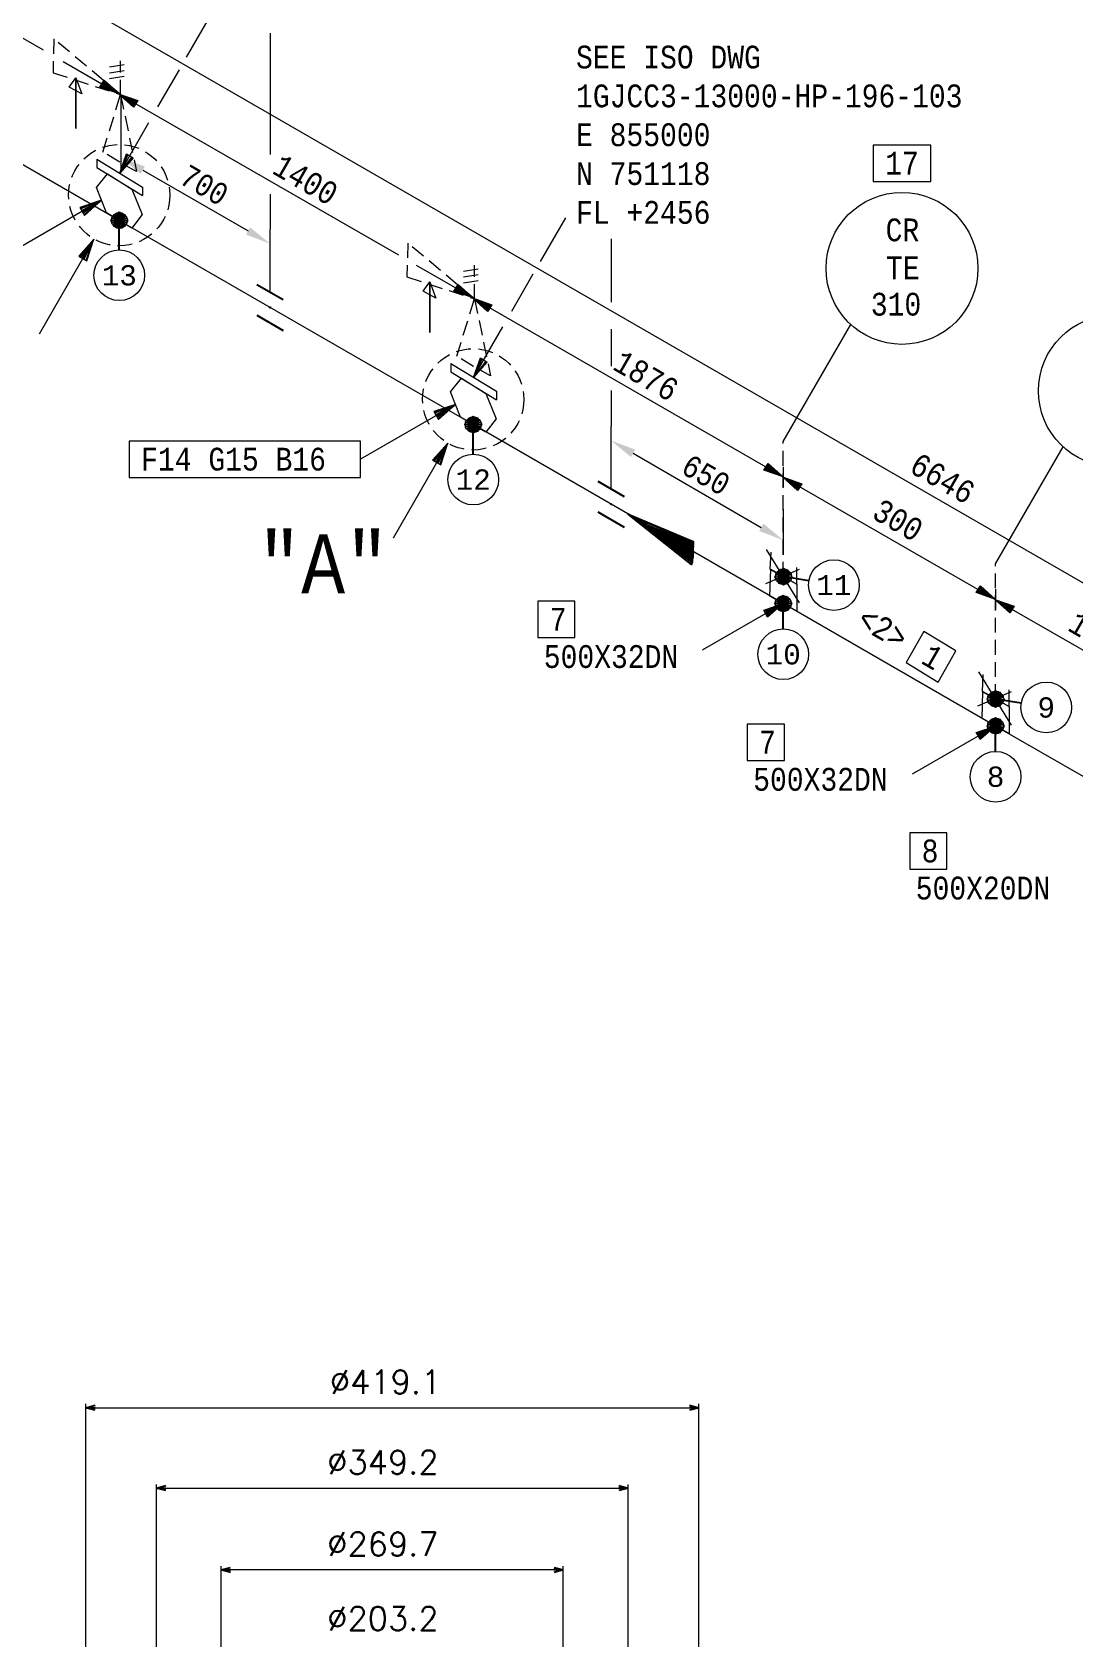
# Model space of a CAD drawing. Extents: x 0 to 841, y 0 to 594.
# Drawn here: x 289 to 412.4, y 285.6 to 475.8 of the extents above; entities that cross this region are included whole.
import ezdxf
from ezdxf.enums import TextEntityAlignment as Align

# ---------------------------------------------------------------- set-up
doc = ezdxf.new("R2010")
doc.units = 0
doc.header["$LTSCALE"] = 7
doc.header["$MEASUREMENT"] = 0
doc.linetypes.add('HIDDEN', pattern=[0.375, 0.25, -0.125])
doc.layers.get('0').update_dxf_attribs({"lineweight": 9})
for name, color, linetype, lineweight in [('1', 7, 'Continuous', 9), ('3', 7, 'Continuous', 9), ('BP2_SRV INLET LWN FLANGE DETAIL_REV.0$0$AM_5', 3, 'Continuous', 15), ('T-TEXT1', 7, 'Continuous', 9)]:
    doc.layers.add(name, color=color, linetype=linetype, lineweight=lineweight)
for name, color, linetype in [('2', 2, 'Continuous'), ('FAB', 2, 'Continuous'), ('SH', 4, 'Continuous'), ('SUPT', 4, 'Continuous')]:
    doc.layers.add(name, color=color, linetype=linetype)
doc.styles.add('BP2_SRV INLET LWN FLANGE DETAIL_REV.0$0$ROMANS', font='romans.shx', dxfattribs={"bigfont": 'whgtxt.shx'})
doc.styles.add('MARKING', font='monotxt.shx', dxfattribs={"width": 0.85, "height": 2.6})
doc.styles.get("Standard").update_dxf_attribs({"font": 'txt.shx'})
doc.styles.add('TXT', font='monotxt.shx')
doc.dimstyles.get("Standard").update_dxf_attribs({"dimtxt": 0.18, "dimasz": 0.18, "dimexe": 0.18, "dimexo": 0.0625, "dimgap": 0.09, "dimtad": 0, "dimtih": 1, "dimtoh": 1, "dimdec": 4, "dimzin": 0, "dimdsep": 46, "dimtxsty": 'Standard', "dimcen": 0.09, "dimadec": 0, "dimazin": 0, "dimtfac": 1, "dimtdec": 4, "dimtofl": 0, "dimtmove": 0, "dimatfit": 0, "dimfxl": 1, "dimtolj": 1, "dimtzin": 0, "dimarcsym": 0})

# ---------------------------------------------------------------- blocks, each defined once
blk = doc.blocks.new('ARO_E1')
at = {"layer": '2', "color": 2, "linetype": 'Continuous'}
blk.add_lwpolyline([(-1.075, -0.6125), (-1.2375, -0.4875), (0, 0), (-0.925, -0.7), (-1.2125, -0.5125), (-0.1, -0.0625), (-0.925, -0.7), (-1.2, -0.525), (-0.225, -0.1125), (-0.9375, -0.675), (-1.175, -0.5375), (-0.325, -0.175), (-0.975, -0.6625), (-1.15, -0.5625), (-0.4125, -0.225), (-0.9875, -0.6625), (-1.1375, -0.55), (-0.525, -0.3), (-1, -0.6375), (-1.1, -0.575), (-0.625, -0.35), (-1.0375, -0.625), (-1.0875, -0.5875), (-0.725, -0.425), (-1.05, -0.6125), (-1.075, -0.6125), (0, 0)], dxfattribs=at)
blk = doc.blocks.new('ARO_U1')
at = {"layer": '2', "color": 2, "linetype": 'Continuous', "xscale": 0.9999990990353698, "yscale": 0.9999990990353698, "rotation": 59.99997019629861}
blk.add_blockref('ARO_E1', (0, 0), dxfattribs=at)
blk = doc.blocks.new('L2')
at = {"layer": 'SH', "color": 4}
for p, q in [((-1.56, 2.72), (1.56, 0.92)), ((-1.56, -0.92), (1.56, -2.72))]:
    blk.add_line(p, q, dxfattribs=at)
at = {"layer": 'SUPT', "lineweight": 0}
blk.add_circle((0, 0), 0.0769, dxfattribs=at)
blk = doc.blocks.new('*D13')
at = {"color": 4, "linetype": 'Continuous', "lineweight": 0}
for p, q in [((357.56, 421.67), (357.56, 429.11)), ((360.16, 425.88), (375.35, 417.1)), ((377.95, 419.28), (377.95, 413.87))]:
    blk.add_line(p, q, dxfattribs=at)
for points in [[(360.41, 426.31), (359.91, 425.44), (357.56, 427.38)], [(375.6, 417.54), (375.1, 416.67), (377.95, 415.6)]]:
    blk.add_solid(points, dxfattribs=at)
at = {"layer": 'Defpoints', "color": 0, "linetype": 'Continuous', "lineweight": 0}
for p in [(357.56, 421.67), (377.95, 419.28), (377.95, 415.6)]:
    blk.add_point(p, dxfattribs=at)
at = {"color": 4, "linetype": 'Continuous', "lineweight": 0, "insert": (368.8, 423.31), "char_height": 2.6, "attachment_point": 5, "rotation": 330, "style": 'MARKING'}
blk.add_mtext('\\A1;650', dxfattribs=at)

msp = doc.modelspace()

# ---------------------------------------------------------------- linework, layer by layer
at = {"color": 4, "linetype": 'Continuous', "lineweight": 0}
for p, q in [((299.46, 468.21), (299.46, 459.18)), ((302.06, 459.42), (314.55, 452.21)), ((317.14, 444.98), (317.14, 452.44))]:
    msp.add_line(p, q, dxfattribs=at)
at = {"color": 0, "linetype": 'ByBlock', "lineweight": -2}
for p, q in [((295.33, 312.85), (296.43, 313.14)), ((296.43, 312.56), (295.33, 312.85)), ((295.33, 312.85), (296.43, 312.85)), ((366.83, 313.14), (367.93, 312.85)), ((367.93, 312.85), (366.83, 312.56)), ((367.93, 312.85), (366.83, 312.85)), ((303.69, 303.33), (304.79, 303.63)), ((304.79, 303.04), (303.69, 303.33)), ((303.69, 303.33), (304.79, 303.33)), ((358.47, 303.63), (359.57, 303.33)), ((359.57, 303.33), (358.47, 303.04)), ((359.57, 303.33), (358.47, 303.33)), ((311.37, 293.63), (312.47, 293.93)), ((312.47, 293.34), (311.37, 293.63)), ((311.37, 293.63), (312.47, 293.63)), ((350.79, 293.93), (351.89, 293.63)), ((351.89, 293.63), (350.79, 293.34)), ((351.89, 293.63), (350.79, 293.63))]:
    msp.add_line(p, q, dxfattribs=at)
at = {"color": 4, "linetype": 'Continuous', "lineweight": 0}
for points in [[(302.31, 459.85), (301.81, 458.98), (299.46, 460.92)], [(314.8, 452.64), (314.3, 451.78), (317.14, 450.71)]]:
    msp.add_solid(points, dxfattribs=at)
at = {"layer": '1', "color": 1, "linetype": 'Continuous', "lineweight": 0}
for p, q in [((299.28, 453.46), (261.12, 475.45)), ((341.22, 429.28), (299.28, 453.46)), ((377.95, 408.08), (341.22, 429.28)), ((403.11, 393.58), (377.95, 408.08)), ((424.25, 381.38), (403.11, 393.58))]:
    msp.add_line(p, q, dxfattribs=at)
at = {"layer": '1', "color": 2, "linetype": 'Continuous', "lineweight": 0}
for points in [[(295.16, 454.06), (297.18, 455.86), (294.61, 455.01), (295.16, 454.06)], [(295.11, 454.16), (297.18, 455.86), (294.66, 454.92)], [(295, 454.35), (297.18, 455.86), (294.72, 454.83)], [(294.94, 454.45), (297.18, 455.86), (294.83, 454.63)], [(295.43, 448.69), (296.28, 451.26), (294.48, 449.24), (295.43, 448.69)], [(295.34, 448.75), (296.28, 451.26), (294.57, 449.19)], [(295.14, 448.86), (296.28, 451.26), (294.67, 449.13)], [(295.04, 448.91), (296.28, 451.26), (294.86, 449.02)], [(337.1, 429.87), (339.12, 431.67), (336.55, 430.82), (337.1, 429.87)], [(337.04, 429.97), (339.12, 431.67), (336.6, 430.74)], [(336.93, 430.16), (339.12, 431.67), (336.65, 430.64)], [(336.87, 430.26), (339.12, 431.67), (336.76, 430.45)], [(337.37, 424.51), (338.22, 427.08), (336.41, 425.06), (337.37, 424.51)], [(337.27, 424.56), (338.22, 427.08), (336.5, 425.01)], [(337.07, 424.68), (338.22, 427.08), (336.6, 424.95)], [(336.98, 424.73), (338.22, 427.08), (336.79, 424.84)]]:
    msp.add_lwpolyline(points, dxfattribs=at)
at = {"layer": '3', "color": 2, "linetype": 'Continuous', "lineweight": 0}
for p, q in [((253.32, 502.85), (541.7, 336.63)), ((261.02, 490.45), (290.26, 473.65)), ((292.63, 472.28), (299.28, 468.46)), ((299.18, 468.46), (332.35, 449.38)), ((334.46, 448.17), (341.22, 444.28)), ((341.12, 444.28), (377.95, 423.08)), ((377.95, 424.28), (377.95, 421.88)), ((377.85, 423.08), (403.11, 408.58)), ((403.11, 409.78), (403.11, 407.38)), ((403.01, 408.58), (424.25, 396.38))]:
    msp.add_line(p, q, dxfattribs=at)
at = {"layer": '3', "color": 2, "linetype": 'HIDDEN', "lineweight": 0}
for p, q in [((291.53, 474.96), (291.43, 470.96)), ((299.43, 468.36), (291.53, 474.96)), ((291.43, 470.96), (299.43, 468.36)), ((297.33, 461.56), (299.43, 468.36)), ((299.43, 468.36), (301.33, 459.26)), ((299.33, 460.36), (297.33, 461.56)), ((301.33, 459.26), (299.33, 460.36)), ((333.47, 450.77), (333.37, 446.77)), ((341.37, 444.17), (333.47, 450.77)), ((333.37, 446.77), (341.37, 444.17)), ((339.27, 437.37), (341.37, 444.17)), ((341.37, 444.17), (343.27, 435.07)), ((341.27, 436.17), (339.27, 437.37)), ((343.27, 435.07), (341.27, 436.17))]:
    msp.add_line(p, q, dxfattribs=at)
at = {"layer": '3', "color": 2, "linetype": 'Continuous', "lineweight": 0}
for points in [[(297.48, 470.06), (299.28, 468.46), (296.98, 469.26), (297.48, 470.06)], [(297.49, 470.06), (299.29, 468.46), (296.99, 469.26), (297.49, 470.06)], [(297.38, 469.96), (299.28, 468.46), (297.08, 469.36)], [(297.38, 469.86), (299.28, 468.46), (297.08, 469.46)], [(297.39, 469.96), (299.29, 468.46), (297.09, 469.36)], [(297.39, 469.86), (299.29, 468.46), (297.09, 469.46)], [(297.28, 469.76), (299.28, 468.46), (297.18, 469.56)], [(297.29, 469.76), (299.29, 468.46), (297.19, 469.56)], [(300.98, 466.86), (299.18, 468.46), (301.48, 467.66), (300.98, 466.86)], [(301.08, 466.96), (299.18, 468.46), (301.38, 467.56)], [(301.08, 467.06), (299.18, 468.46), (301.38, 467.46)], [(301.18, 467.16), (299.18, 468.46), (301.28, 467.36)], [(388.62, 458.08), (395.42, 458.08), (395.42, 462.38), (388.62, 462.38), (388.62, 458.08)], [(300.93, 460.86), (299.33, 459.06), (300.13, 461.36), (300.93, 460.86)], [(300.83, 460.96), (299.33, 459.06), (300.23, 461.26)], [(300.73, 460.96), (299.33, 459.06), (300.33, 461.26)], [(339.42, 445.88), (341.22, 444.28), (338.92, 445.08), (339.42, 445.88)], [(339.32, 445.78), (341.22, 444.28), (339.02, 445.18)], [(339.32, 445.68), (341.22, 444.28), (339.02, 445.28)], [(339.22, 445.58), (341.22, 444.28), (339.12, 445.38)], [(342.92, 442.68), (341.12, 444.28), (343.42, 443.48), (342.92, 442.68)], [(343.02, 442.78), (341.12, 444.28), (343.32, 443.38)], [(343.02, 442.88), (341.12, 444.28), (343.32, 443.28)], [(343.12, 442.98), (341.12, 444.28), (343.22, 443.18)], [(342.87, 436.67), (341.27, 434.87), (342.07, 437.17), (342.87, 436.67)], [(342.77, 436.77), (341.27, 434.87), (342.17, 437.07)], [(342.67, 436.77), (341.27, 434.87), (342.27, 437.07)], [(300.46, 423.02), (327.86, 423.02), (327.86, 427.32), (300.46, 427.32), (300.46, 423.02)], [(376.15, 424.68), (377.95, 423.08), (375.65, 423.88), (376.15, 424.68)], [(376.05, 424.58), (377.95, 423.08), (375.75, 423.98)], [(376.05, 424.48), (377.95, 423.08), (375.75, 424.08)], [(375.95, 424.38), (377.95, 423.08), (375.85, 424.18)], [(379.65, 421.48), (377.85, 423.08), (380.15, 422.28), (379.65, 421.48)], [(379.75, 421.58), (377.85, 423.08), (380.05, 422.18)], [(379.75, 421.68), (377.85, 423.08), (380.05, 422.08)], [(379.85, 421.78), (377.85, 423.08), (379.95, 421.98)], [(401.31, 410.18), (403.11, 408.58), (400.81, 409.38), (401.31, 410.18)], [(401.21, 410.08), (403.11, 408.58), (400.91, 409.48)], [(401.21, 409.98), (403.11, 408.58), (400.91, 409.58)], [(401.11, 409.88), (403.11, 408.58), (401.01, 409.68)], [(348.87, 404.05), (353.27, 404.05), (353.27, 408.35), (348.87, 408.35), (348.87, 404.05)], [(375.66, 407.32), (377.95, 408.08), (376.1, 406.49), (375.66, 407.32)], [(375.7, 407.19), (377.95, 408.08), (376.07, 406.63)], [(375.78, 407.14), (377.95, 408.08), (375.98, 406.68)], [(375.82, 407), (377.95, 408.08), (375.94, 406.81)], [(404.81, 406.98), (403.01, 408.58), (405.31, 407.78), (404.81, 406.98)], [(404.91, 407.08), (403.01, 408.58), (405.21, 407.68)], [(404.91, 407.18), (403.01, 408.58), (405.21, 407.58)], [(405.01, 407.28), (403.01, 408.58), (405.11, 407.48)], [(392.51, 401.09), (396.31, 398.79), (398.41, 402.49), (394.61, 404.79), (392.51, 401.09)], [(373.68, 389.5), (378.08, 389.5), (378.08, 393.8), (373.68, 393.8), (373.68, 389.5)], [(400.82, 392.82), (403.11, 393.58), (401.27, 391.99), (400.82, 392.82)], [(400.86, 392.69), (403.11, 393.58), (401.23, 392.13)], [(400.95, 392.64), (403.11, 393.58), (401.14, 392.18)], [(400.98, 392.5), (403.11, 393.58), (401.11, 392.31)], [(392.94, 376.63), (397.34, 376.63), (397.34, 380.93), (392.94, 380.93), (392.94, 376.63)]]:
    msp.add_lwpolyline(points, dxfattribs=at)
at = {"layer": '3', "color": 2, "linetype": 'HIDDEN', "lineweight": 0}
for centre in [(299.28, 456.46), (341.22, 432.27)]:
    msp.add_circle(centre, 6, dxfattribs=at)
at = {"layer": '3', "color": 2, "linetype": 'Continuous', "lineweight": 0}
for centre in [(392.02, 447.78), (417.19, 433.28)]:
    msp.add_circle(centre, 9, dxfattribs=at)
at = {"layer": 'BP2_SRV INLET LWN FLANGE DETAIL_REV.0$0$AM_5', "color": 4}
for p, q in [((295.33, 272.36), (295.33, 313.29)), ((296.43, 312.85), (366.83, 312.85)), ((367.93, 264.01), (367.93, 313.29)), ((303.69, 271.33), (303.69, 303.77)), ((304.79, 303.33), (358.47, 303.33)), ((359.57, 271.33), (359.57, 303.77)), ((311.37, 267.09), (311.37, 294.07)), ((350.79, 293.63), (312.47, 293.63)), ((351.89, 267.09), (351.89, 294.07))]:
    msp.add_line(p, q, dxfattribs=at)
at = {"layer": 'FAB', "lineweight": 0}
for p, q in [((307.26, 472.79), (310.24, 477.95)), ((303.86, 466.91), (306.4, 471.3)), ((299.33, 459.06), (302.79, 465.04)), ((297.18, 455.86), (285.93, 449.36)), ((349.19, 448.61), (352.18, 453.77)), ((296.28, 451.26), (289.78, 440)), ((345.8, 442.72), (348.33, 447.12)), ((341.27, 434.87), (344.72, 440.86)), ((339.12, 431.67), (327.86, 425.17)), ((338.22, 427.08), (331.72, 415.82)), ((377.95, 408.08), (368.36, 402.55)), ((403.11, 393.58), (393.22, 387.87))]:
    msp.add_line(p, q, dxfattribs=at)
at = {"layer": 'FAB', "linetype": 'Continuous', "lineweight": 0}
for p, q in [((296.63, 460.71), (296.63, 459.71)), ((296.63, 460.71), (302.03, 457.41)), ((296.63, 459.71), (302.03, 456.41)), ((302.03, 457.41), (302.03, 456.41)), ((377.95, 427.28), (385.95, 441.14)), ((338.57, 436.52), (338.57, 435.52)), ((338.57, 436.52), (343.97, 433.23)), ((338.57, 435.52), (343.97, 432.23)), ((343.97, 433.23), (343.97, 432.23)), ((403.11, 412.78), (411.11, 426.64))]:
    msp.add_line(p, q, dxfattribs=at)
at = {"layer": 'FAB'}
for p, q in [((299.28, 449.96), (299.28, 453.46)), ((341.22, 425.77), (341.22, 429.27)), ((380.99, 410.77), (377.95, 411.28)), ((377.95, 405.08), (377.95, 408.08)), ((406.15, 396.28), (403.11, 396.78)), ((403.11, 390.58), (403.11, 393.58))]:
    msp.add_line(p, q, dxfattribs=at)
at = {"layer": 'FAB', "color": 2, "linetype": 'Continuous', "lineweight": 0}
for centre in [(299.28, 446.96), (341.22, 422.77), (383.95, 410.28), (377.95, 402.08), (409.11, 395.78), (403.11, 387.58)]:
    msp.add_circle(centre, 3, dxfattribs=at)
at = {"layer": 'SUPT', "lineweight": 0}
for p, q in [((317.14, 475.62), (317.14, 461.28)), ((317.14, 456.59), (317.14, 452.46)), ((357.56, 451.3), (357.56, 443.79)), ((357.56, 440.57), (357.56, 436.22)), ((357.56, 433.31), (357.56, 429.11))]:
    msp.add_line(p, q, dxfattribs=at)
at = {"layer": 'T-TEXT1', "color": 2, "linetype": 'HIDDEN', "lineweight": 0}
for p, q in [((298.13, 471.66), (300.63, 472.06)), ((299.43, 468.36), (299.43, 472.36)), ((298.13, 470.96), (300.63, 471.36)), ((298.13, 470.26), (300.63, 470.66)), ((340.07, 447.47), (342.57, 447.87)), ((340.07, 446.77), (342.57, 447.17)), ((341.37, 444.17), (341.37, 448.17)), ((340.07, 446.07), (342.57, 446.47)), ((377.95, 411.28), (377.95, 427.28)), ((403.11, 396.78), (403.11, 412.78))]:
    msp.add_line(p, q, dxfattribs=at)
at = {"layer": 'T-TEXT1', "color": 2, "linetype": 'Continuous', "lineweight": 0}
for p, q in [((379.87, 408.17), (375.97, 414.47)), ((375.87, 410.47), (379.87, 412.17)), ((405.01, 393.68), (401.11, 399.98)), ((401.01, 395.98), (405.01, 397.68))]:
    msp.add_line(p, q, dxfattribs=at)
for points in [[(294.13, 464.36), (294.13, 470.36), (294.83, 468.46), (293.33, 469.26), (294.13, 470.36), (294.13, 464.36)], [(299.28, 453.46), (297.78, 454.36), (296.58, 457.36), (297.88, 458.96), (300.78, 457.16), (301.98, 454.16), (300.78, 452.56), (299.28, 453.46)], [(299.28, 454.46), (299.48, 454.36), (299.58, 454.36), (299.78, 454.26), (299.88, 454.16), (299.98, 454.06), (300.08, 453.96), (300.18, 453.76), (300.18, 453.66), (300.28, 453.46), (300.18, 453.26), (300.18, 453.16), (300.08, 452.96), (299.98, 452.86), (299.88, 452.76), (299.78, 452.66), (299.58, 452.56), (299.48, 452.56), (299.28, 452.56), (299.08, 452.56), (298.98, 452.56), (298.78, 452.66), (298.68, 452.76), (298.58, 452.86), (298.48, 452.96), (298.38, 453.16), (298.38, 453.26), (298.38, 453.46), (298.38, 453.66), (298.38, 453.76), (298.48, 453.96), (298.58, 454.06), (298.68, 454.16), (298.78, 454.26), (298.98, 454.36), (299.08, 454.36), (299.28, 454.46), (299.28, 454.46), (299.48, 454.36), (299.28, 452.46), (299.08, 452.56), (299.28, 454.46), (299.48, 454.36), (299.58, 454.36), (299.08, 452.56), (298.98, 452.56), (299.48, 454.36), (299.58, 454.36), (299.78, 454.26), (298.98, 452.56), (298.78, 452.66), (299.58, 454.36), (299.78, 454.26), (299.88, 454.16), (298.78, 452.66), (298.68, 452.76), (299.78, 454.26), (299.88, 454.16), (299.98, 454.06), (298.68, 452.76), (298.58, 452.86), (299.88, 454.16), (299.98, 454.06), (300.08, 453.96), (298.58, 452.86), (298.48, 452.96), (299.98, 454.06), (300.08, 453.96), (300.18, 453.76), (298.48, 452.96), (298.38, 453.16), (300.08, 453.96), (300.18, 453.76), (300.18, 453.66), (298.38, 453.16), (298.38, 453.26), (300.18, 453.76), (300.18, 453.66), (300.28, 453.46), (298.38, 453.26), (298.28, 453.46), (300.18, 453.66), (300.28, 453.46), (300.18, 453.26), (298.28, 453.46), (298.38, 453.66), (300.28, 453.46), (300.18, 453.26), (300.18, 453.16), (298.38, 453.66), (298.38, 453.76), (300.18, 453.26), (300.18, 453.16), (300.08, 452.96), (298.38, 453.76), (298.48, 453.96), (300.18, 453.16)], [(300.18, 453.16), (300.08, 452.96), (299.98, 452.86), (298.48, 453.96), (298.58, 454.06), (300.08, 452.96), (299.98, 452.86), (299.88, 452.76), (298.58, 454.06), (298.68, 454.16), (299.98, 452.86), (299.88, 452.76), (299.78, 452.66), (298.68, 454.16), (298.78, 454.26), (299.88, 452.76), (299.78, 452.66), (299.58, 452.56), (298.78, 454.26), (298.98, 454.36), (299.78, 452.66), (299.58, 452.56), (299.48, 452.56), (298.98, 454.36), (299.08, 454.36), (299.58, 452.56), (299.48, 452.56), (299.28, 452.46), (299.08, 454.36), (299.28, 454.46), (299.48, 452.56)], [(336.07, 440.17), (336.07, 446.17), (336.77, 444.27), (335.27, 445.07), (336.07, 446.17), (336.07, 440.17)], [(341.22, 429.27), (339.72, 430.17), (338.52, 433.17), (339.82, 434.77), (342.72, 432.97), (343.92, 429.97), (342.72, 428.37), (341.22, 429.27)], [(341.22, 430.28), (341.42, 430.18), (341.52, 430.18), (341.72, 430.08), (341.82, 429.98), (341.92, 429.88), (342.02, 429.78), (342.12, 429.58), (342.12, 429.48), (342.22, 429.28), (342.12, 429.08), (342.12, 428.98), (342.02, 428.78), (341.92, 428.68), (341.82, 428.58), (341.72, 428.48), (341.52, 428.38), (341.42, 428.38), (341.22, 428.38), (341.02, 428.38), (340.92, 428.38), (340.72, 428.48), (340.62, 428.58), (340.52, 428.68), (340.42, 428.78), (340.32, 428.98), (340.32, 429.08), (340.32, 429.28), (340.32, 429.48), (340.32, 429.58), (340.42, 429.78), (340.52, 429.88), (340.62, 429.98), (340.72, 430.08), (340.92, 430.18), (341.02, 430.18), (341.22, 430.28), (341.22, 430.28), (341.42, 430.18), (341.22, 428.28), (341.02, 428.38), (341.22, 430.28), (341.42, 430.18), (341.52, 430.18), (341.02, 428.38), (340.92, 428.38), (341.42, 430.18), (341.52, 430.18), (341.72, 430.08), (340.92, 428.38), (340.72, 428.48), (341.52, 430.18), (341.72, 430.08), (341.82, 429.98), (340.72, 428.48), (340.62, 428.58), (341.72, 430.08), (341.82, 429.98), (341.92, 429.88), (340.62, 428.58), (340.52, 428.68), (341.82, 429.98), (341.92, 429.88), (342.02, 429.78), (340.52, 428.68), (340.42, 428.78), (341.92, 429.88), (342.02, 429.78), (342.12, 429.58), (340.42, 428.78), (340.32, 428.98), (342.02, 429.78), (342.12, 429.58), (342.12, 429.48), (340.32, 428.98), (340.32, 429.08), (342.12, 429.58), (342.12, 429.48), (342.22, 429.28), (340.32, 429.08), (340.22, 429.28), (342.12, 429.48), (342.22, 429.28), (342.12, 429.08), (340.22, 429.28), (340.32, 429.48), (342.22, 429.28), (342.12, 429.08), (342.12, 428.98), (340.32, 429.48), (340.32, 429.58), (342.12, 429.08), (342.12, 428.98), (342.02, 428.78), (340.32, 429.58), (340.42, 429.78), (342.12, 428.98)], [(342.12, 428.98), (342.02, 428.78), (341.92, 428.68), (340.42, 429.78), (340.52, 429.88), (342.02, 428.78), (341.92, 428.68), (341.82, 428.58), (340.52, 429.88), (340.62, 429.98), (341.92, 428.68), (341.82, 428.58), (341.72, 428.48), (340.62, 429.98), (340.72, 430.08), (341.82, 428.58), (341.72, 428.48), (341.52, 428.38), (340.72, 430.08), (340.92, 430.18), (341.72, 428.48), (341.52, 428.38), (341.42, 428.38), (340.92, 430.18), (341.02, 430.18), (341.52, 428.38), (341.42, 428.38), (341.22, 428.28), (341.02, 430.18), (341.22, 430.28), (341.42, 428.38)], [(376.47, 414.17), (376.37, 412.17), (379.57, 410.37), (379.57, 412.37)], [(377.97, 408.07), (376.37, 408.97), (376.47, 412.17), (379.57, 410.37), (379.57, 407.17), (377.97, 408.07)], [(377.97, 412.27), (378.17, 412.17), (378.27, 412.17), (378.47, 412.07), (378.57, 411.97), (378.67, 411.87), (378.77, 411.77), (378.87, 411.57), (378.87, 411.47), (378.97, 411.27), (378.87, 411.07), (378.87, 410.97), (378.77, 410.77), (378.67, 410.67), (378.57, 410.57), (378.47, 410.47), (378.27, 410.37), (378.17, 410.37), (377.97, 410.37), (377.77, 410.37), (377.67, 410.37), (377.47, 410.47), (377.37, 410.57), (377.27, 410.67), (377.17, 410.77), (377.07, 410.97), (377.07, 411.07), (377.07, 411.27), (377.07, 411.47), (377.07, 411.57), (377.17, 411.77), (377.27, 411.87), (377.37, 411.97), (377.47, 412.07), (377.67, 412.17), (377.77, 412.17), (377.97, 412.27), (377.97, 412.27), (378.17, 412.17), (377.97, 410.27), (377.77, 410.37), (377.97, 412.27), (378.17, 412.17), (378.27, 412.17), (377.77, 410.37), (377.67, 410.37), (378.17, 412.17), (378.27, 412.17), (378.47, 412.07), (377.67, 410.37), (377.47, 410.47), (378.27, 412.17), (378.47, 412.07), (378.57, 411.97), (377.47, 410.47), (377.37, 410.57), (378.47, 412.07), (378.57, 411.97), (378.67, 411.87), (377.37, 410.57), (377.27, 410.67), (378.57, 411.97), (378.67, 411.87), (378.77, 411.77), (377.27, 410.67), (377.17, 410.77), (378.67, 411.87), (378.77, 411.77), (378.87, 411.57), (377.17, 410.77), (377.07, 410.97), (378.77, 411.77), (378.87, 411.57), (378.87, 411.47), (377.07, 410.97), (377.07, 411.07), (378.87, 411.57), (378.87, 411.47), (378.97, 411.27), (377.07, 411.07), (376.97, 411.27), (378.87, 411.47), (378.97, 411.27), (378.87, 411.07), (376.97, 411.27), (377.07, 411.47), (378.97, 411.27), (378.87, 411.07), (378.87, 410.97), (377.07, 411.47), (377.07, 411.57), (378.87, 411.07), (378.87, 410.97), (378.77, 410.77), (377.07, 411.57), (377.17, 411.77), (378.87, 410.97)], [(378.87, 410.97), (378.77, 410.77), (378.67, 410.67), (377.17, 411.77), (377.27, 411.87), (378.77, 410.77), (378.67, 410.67), (378.57, 410.57), (377.27, 411.87), (377.37, 411.97), (378.67, 410.67), (378.57, 410.57), (378.47, 410.47), (377.37, 411.97), (377.47, 412.07), (378.57, 410.57), (378.47, 410.47), (378.27, 410.37), (377.47, 412.07), (377.67, 412.17), (378.47, 410.47), (378.27, 410.37), (378.17, 410.37), (377.67, 412.17), (377.77, 412.17), (378.27, 410.37), (378.17, 410.37), (377.97, 410.27), (377.77, 412.17), (377.97, 412.27), (378.17, 410.37)], [(377.95, 409.08), (378.15, 408.98), (378.25, 408.98), (378.45, 408.88), (378.55, 408.78), (378.65, 408.68), (378.75, 408.58), (378.85, 408.38), (378.85, 408.28), (378.95, 408.08), (378.85, 407.88), (378.85, 407.78), (378.75, 407.58), (378.65, 407.48), (378.55, 407.38), (378.45, 407.28), (378.25, 407.18), (378.15, 407.18), (377.95, 407.18), (377.75, 407.18), (377.65, 407.18), (377.45, 407.28), (377.35, 407.38), (377.25, 407.48), (377.15, 407.58), (377.05, 407.78), (377.05, 407.88), (377.05, 408.08), (377.05, 408.28), (377.05, 408.38), (377.15, 408.58), (377.25, 408.68), (377.35, 408.78), (377.45, 408.88), (377.65, 408.98), (377.75, 408.98), (377.95, 409.08), (377.95, 409.08), (378.15, 408.98), (377.95, 407.08), (377.75, 407.18), (377.95, 409.08), (378.15, 408.98), (378.25, 408.98), (377.75, 407.18), (377.65, 407.18), (378.15, 408.98), (378.25, 408.98), (378.45, 408.88), (377.65, 407.18), (377.45, 407.28), (378.25, 408.98), (378.45, 408.88), (378.55, 408.78), (377.45, 407.28), (377.35, 407.38), (378.45, 408.88), (378.55, 408.78), (378.65, 408.68), (377.35, 407.38), (377.25, 407.48), (378.55, 408.78), (378.65, 408.68), (378.75, 408.58), (377.25, 407.48), (377.15, 407.58), (378.65, 408.68), (378.75, 408.58), (378.85, 408.38), (377.15, 407.58), (377.05, 407.78), (378.75, 408.58), (378.85, 408.38), (378.85, 408.28), (377.05, 407.78), (377.05, 407.88), (378.85, 408.38), (378.85, 408.28), (378.95, 408.08), (377.05, 407.88), (376.95, 408.08), (378.85, 408.28), (378.95, 408.08), (378.85, 407.88), (376.95, 408.08), (377.05, 408.28), (378.95, 408.08), (378.85, 407.88), (378.85, 407.78), (377.05, 408.28), (377.05, 408.38), (378.85, 407.88), (378.85, 407.78), (378.75, 407.58), (377.05, 408.38), (377.15, 408.58), (378.85, 407.78)], [(378.85, 407.78), (378.75, 407.58), (378.65, 407.48), (377.15, 408.58), (377.25, 408.68), (378.75, 407.58), (378.65, 407.48), (378.55, 407.38), (377.25, 408.68), (377.35, 408.78), (378.65, 407.48), (378.55, 407.38), (378.45, 407.28), (377.35, 408.78), (377.45, 408.88), (378.55, 407.38), (378.45, 407.28), (378.25, 407.18), (377.45, 408.88), (377.65, 408.98), (378.45, 407.28), (378.25, 407.18), (378.15, 407.18), (377.65, 408.98), (377.75, 408.98), (378.25, 407.18), (378.15, 407.18), (377.95, 407.08), (377.75, 408.98), (377.95, 409.08), (378.15, 407.18)], [(401.61, 399.68), (401.51, 397.68), (404.71, 395.88), (404.71, 397.88)], [(403.11, 393.58), (401.51, 394.48), (401.61, 397.68), (404.71, 395.88), (404.71, 392.68), (403.11, 393.58)], [(403.11, 397.78), (403.31, 397.68), (403.41, 397.68), (403.61, 397.58), (403.71, 397.48), (403.81, 397.38), (403.91, 397.28), (404.01, 397.08), (404.01, 396.98), (404.11, 396.78), (404.01, 396.58), (404.01, 396.48), (403.91, 396.28), (403.81, 396.18), (403.71, 396.08), (403.61, 395.98), (403.41, 395.88), (403.31, 395.88), (403.11, 395.88), (402.91, 395.88), (402.81, 395.88), (402.61, 395.98), (402.51, 396.08), (402.41, 396.18), (402.31, 396.28), (402.21, 396.48), (402.21, 396.58), (402.21, 396.78), (402.21, 396.98), (402.21, 397.08), (402.31, 397.28), (402.41, 397.38), (402.51, 397.48), (402.61, 397.58), (402.81, 397.68), (402.91, 397.68), (403.11, 397.78), (403.11, 397.78), (403.31, 397.68), (403.11, 395.78), (402.91, 395.88), (403.11, 397.78), (403.31, 397.68), (403.41, 397.68), (402.91, 395.88), (402.81, 395.88), (403.31, 397.68), (403.41, 397.68), (403.61, 397.58), (402.81, 395.88), (402.61, 395.98), (403.41, 397.68), (403.61, 397.58), (403.71, 397.48), (402.61, 395.98), (402.51, 396.08), (403.61, 397.58), (403.71, 397.48), (403.81, 397.38), (402.51, 396.08), (402.41, 396.18), (403.71, 397.48), (403.81, 397.38), (403.91, 397.28), (402.41, 396.18), (402.31, 396.28), (403.81, 397.38), (403.91, 397.28), (404.01, 397.08), (402.31, 396.28), (402.21, 396.48), (403.91, 397.28), (404.01, 397.08), (404.01, 396.98), (402.21, 396.48), (402.21, 396.58), (404.01, 397.08), (404.01, 396.98), (404.11, 396.78), (402.21, 396.58), (402.11, 396.78), (404.01, 396.98), (404.11, 396.78), (404.01, 396.58), (402.11, 396.78), (402.21, 396.98), (404.11, 396.78), (404.01, 396.58), (404.01, 396.48), (402.21, 396.98), (402.21, 397.08), (404.01, 396.58), (404.01, 396.48), (403.91, 396.28), (402.21, 397.08), (402.31, 397.28), (404.01, 396.48)], [(404.01, 396.48), (403.91, 396.28), (403.81, 396.18), (402.31, 397.28), (402.41, 397.38), (403.91, 396.28), (403.81, 396.18), (403.71, 396.08), (402.41, 397.38), (402.51, 397.48), (403.81, 396.18), (403.71, 396.08), (403.61, 395.98), (402.51, 397.48), (402.61, 397.58), (403.71, 396.08), (403.61, 395.98), (403.41, 395.88), (402.61, 397.58), (402.81, 397.68), (403.61, 395.98), (403.41, 395.88), (403.31, 395.88), (402.81, 397.68), (402.91, 397.68), (403.41, 395.88), (403.31, 395.88), (403.11, 395.78), (402.91, 397.68), (403.11, 397.78), (403.31, 395.88)], [(403.11, 394.58), (403.31, 394.48), (403.41, 394.48), (403.61, 394.38), (403.71, 394.28), (403.81, 394.18), (403.91, 394.08), (404.01, 393.88), (404.01, 393.78), (404.11, 393.58), (404.01, 393.38), (404.01, 393.28), (403.91, 393.08), (403.81, 392.98), (403.71, 392.88), (403.61, 392.78), (403.41, 392.68), (403.31, 392.68), (403.11, 392.68), (402.91, 392.68), (402.81, 392.68), (402.61, 392.78), (402.51, 392.88), (402.41, 392.98), (402.31, 393.08), (402.21, 393.28), (402.21, 393.38), (402.21, 393.58), (402.21, 393.78), (402.21, 393.88), (402.31, 394.08), (402.41, 394.18), (402.51, 394.28), (402.61, 394.38), (402.81, 394.48), (402.91, 394.48), (403.11, 394.58), (403.11, 394.58), (403.31, 394.48), (403.11, 392.58), (402.91, 392.68), (403.11, 394.58), (403.31, 394.48), (403.41, 394.48), (402.91, 392.68), (402.81, 392.68), (403.31, 394.48), (403.41, 394.48), (403.61, 394.38), (402.81, 392.68), (402.61, 392.78), (403.41, 394.48), (403.61, 394.38), (403.71, 394.28), (402.61, 392.78), (402.51, 392.88), (403.61, 394.38), (403.71, 394.28), (403.81, 394.18), (402.51, 392.88), (402.41, 392.98), (403.71, 394.28), (403.81, 394.18), (403.91, 394.08), (402.41, 392.98), (402.31, 393.08), (403.81, 394.18), (403.91, 394.08), (404.01, 393.88), (402.31, 393.08), (402.21, 393.28), (403.91, 394.08), (404.01, 393.88), (404.01, 393.78), (402.21, 393.28), (402.21, 393.38), (404.01, 393.88), (404.01, 393.78), (404.11, 393.58), (402.21, 393.38), (402.11, 393.58), (404.01, 393.78), (404.11, 393.58), (404.01, 393.38), (402.11, 393.58), (402.21, 393.78), (404.11, 393.58), (404.01, 393.38), (404.01, 393.28), (402.21, 393.78), (402.21, 393.88), (404.01, 393.38), (404.01, 393.28), (403.91, 393.08), (402.21, 393.88), (402.31, 394.08), (404.01, 393.28)], [(404.01, 393.28), (403.91, 393.08), (403.81, 392.98), (402.31, 394.08), (402.41, 394.18), (403.91, 393.08), (403.81, 392.98), (403.71, 392.88), (402.41, 394.18), (402.51, 394.28), (403.81, 392.98), (403.71, 392.88), (403.61, 392.78), (402.51, 394.28), (402.61, 394.38), (403.71, 392.88), (403.61, 392.78), (403.41, 392.68), (402.61, 394.38), (402.81, 394.48), (403.61, 392.78), (403.41, 392.68), (403.31, 392.68), (402.81, 394.48), (402.91, 394.48), (403.41, 392.68), (403.31, 392.68), (403.11, 392.58), (402.91, 394.48), (403.11, 394.58), (403.31, 392.68)]]:
    msp.add_lwpolyline(points, dxfattribs=at)

# ---------------------------------------------------------------- block references
at = {"layer": 'FAB', "color": 7, "linetype": 'Continuous', "xscale": -7.20000000000004, "yscale": -7.20000000000004, "zscale": 7.199999999999999, "rotation": 239.9999999999989}
msp.add_blockref('ARO_U1', (359.58, 418.68), dxfattribs=at)
at = {"layer": 'SUPT', "lineweight": 0}
for p in [(317.14, 443.16), (357.56, 419.85)]:
    msp.add_blockref('L2', p, dxfattribs=at)

# ---------------------------------------------------------------- texts
at = {"color": 4, "linetype": 'Continuous', "lineweight": 0, "insert": (309.35, 457.63), "char_height": 2.6, "attachment_point": 5, "rotation": 330, "style": 'MARKING'}
msp.add_mtext('\\A1;700', dxfattribs=at)
at = {"layer": '3', "color": 2, "linetype": 'Continuous', "lineweight": 0, "style": 'TXT', "width": 0.851861}
for s, p in [('SEE ISO DWG', (353.4, 471.46)), ('1GJCC3-13000-HP-196-103', (353.4, 466.86)), ('E 855000', (353.4, 462.26)), ('N 751118', (353.4, 457.66)), ('17', (390.03, 458.89)), ('FL +2456', (353.4, 453.06)), ('CR', (390.08, 450.99)), ('TE', (390.13, 446.49)), ('310', (388.33, 442.19)), ('F14 G15 B16', (301.87, 423.84)), ('7', (350.28, 404.86)), ('500X32DN', (349.58, 400.46)), ('7', (375.09, 390.32)), ('500X32DN', (374.39, 385.92)), ('8', (394.35, 377.44)), ('500X20DN', (393.65, 373.04))]:
    msp.add_text(s, height=2.7, dxfattribs=at).set_placement(p)
for s, p in [('1400', (317.24, 459.12)), ('1876', (357.59, 435.9)), ('6646', (392.72, 423.74)), ('300', (388.29, 418.29)), ('<2>', (386.49, 405.5)), ('150', (411.49, 404.99)), ('1', (394.12, 401.1))]:
    msp.add_text(s, height=2.7, rotation=330, dxfattribs=at).set_placement(p)
at = {"layer": 'BP2_SRV INLET LWN FLANGE DETAIL_REV.0$0$AM_5', "color": 2, "style": 'BP2_SRV INLET LWN FLANGE DETAIL_REV.0$0$ROMANS'}
for s, p in [('∅419.1', (324.23, 314.51)), ('∅349.2', (323.92, 304.99)), ('∅269.7', (323.92, 295.29)), ('∅203.2', (323.92, 286.47))]:
    msp.add_text(s, height=2.8, dxfattribs=at).set_placement(p)
at = {"layer": 'FAB', "color": 2, "linetype": 'Continuous', "lineweight": 0, "style": 'TXT'}
for s, p in [('13', (299.28, 446.96)), ('12', (341.22, 422.77)), ('11', (383.95, 410.28)), ('10', (377.95, 402.08)), ('9', (409.11, 395.78)), ('8', (403.11, 387.58))]:
    msp.add_text(s, height=2.4, dxfattribs=at).set_placement(p, align=Align.MIDDLE_CENTER)
at = {"layer": 'FAB', "color": 2, "linetype": 'Continuous', "style": 'TXT', "width": 0.857082}
msp.add_text('"A"', height=7, dxfattribs=at).set_placement((315.65, 409.28))

# ---------------------------------------------------------------- dimensions: what is measured, and where the dimension line sits
at = {"linetype": 'Continuous', "lineweight": 0}
dim = msp.add_linear_dim(base=(377.95, 415.6), p1=(357.56, 421.67), p2=(377.95, 419.28), angle=150, text='650', dimstyle='Standard', override={"dimtxt": 2.6, "dimasz": 3, "dimexe": 1.5, "dimexo": 0, "dimgap": 0.8, "dimtad": 1, "dimtih": 0, "dimdec": 0, "dimdsep": 0, "dimtxsty": 'MARKING', "dimclrd": 4, "dimclre": 4, "dimclrt": 4, "dimatfit": 3, "dimlwd": 0, "dimlwe": 0}, dxfattribs=at)
dim.commit()
dim.dimension.update_dxf_attribs({"geometry": '*D13', "text_midpoint": (368.8, 423.31)})

doc.saveas('drawing.dxf')
